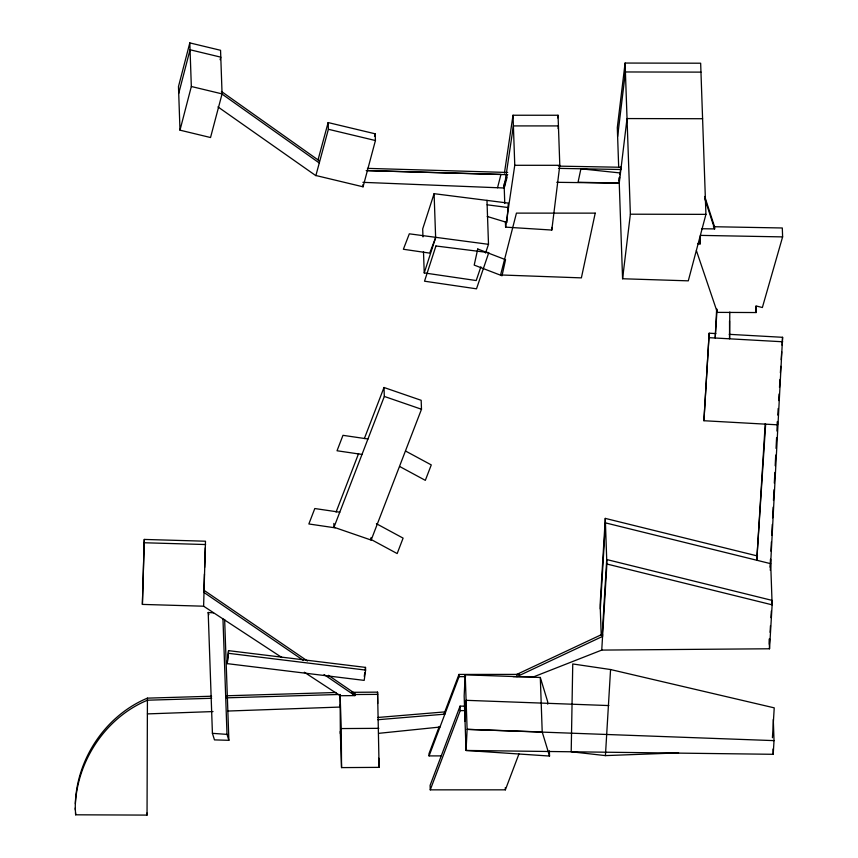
<?xml version="1.0" encoding="UTF-8"?>
<svg xmlns="http://www.w3.org/2000/svg" width="858" height="858" viewBox="0 0 858 858"><rect width="100%" height="100%" fill="white"/><g stroke="black" fill="none" stroke-linecap="round" stroke-linejoin="round"><path stroke-width="1.29" d="M75.257 807.989L75.643 814.8L147.04 815.1L147.426 698.144L211.615 696.224M75.332 810.059C73.981 762.966 103.861 716.226 147.426 698.144M696.406 250.622L717.32 312.376L756.112 312.548L756.145 305.974L762.365 307.518L782.614 236.894L782.303 227.981L713.395 226.716M729.536 320.935L729.579 338.813L729.804 312.012M203.614 606.209L205.491 541.216L144.283 539.435L142.385 604.407L203.614 606.209L281.939 657.56M142.385 604.407L144.283 539.435M203.882 591.076L204.429 574.023M204.644 567.46L205.287 547.779M697.575 243.597L700.064 243.951L700.46 235.382L782.614 236.894M770.945 551.201L771.406 541.859M771.739 535.178L772.275 524.495M772.597 517.824L773.133 507.142M773.466 500.471L773.991 489.789M774.324 483.108L774.86 472.426M775.192 465.755L775.718 455.072M776.05 448.402L776.587 437.719M776.919 431.038L777.38 421.696M770.302 570.345L782.593 337.301L729.203 334.33M547.726 704.171L547.629 701.512L540.304 677.466L465.208 674.828L464.157 695.924L466.055 750.46L549.538 756.048L549.345 750.729M465.047 721.428L466.098 700.321L608.88 705.566M757.528 555.995L605.276 518.393L600.15 604.461L601.222 635.135M600.31 608.933L605.437 522.865L770.699 563.685M602.219 635.017L606.713 559.545L771.986 600.364L771.739 604.364M513.084 676.64L534.18 676.63L601.748 650.085L606.874 564.017L605.276 518.393M605.426 755.608L610.564 669.54L572.747 663.953L571.203 751.769L605.426 755.608L678.592 752.884M770.066 567.202L770.548 559.212L772.136 604.836L769.519 648.777L601.748 650.085M769.358 644.304L769.68 638.974M770.076 632.325L770.473 625.664M770.945 617.674L771.342 611.014M465.208 674.828L467.117 729.354L466.055 750.46L773.208 754.3L774.023 740.626L773.283 719.508M772.425 737.719L774.227 707.85L610.564 669.54M777.777 415.09L778.185 408.494M778.667 400.579L779.075 393.994M779.493 387.398L779.976 379.493M780.383 372.898L780.791 366.312M781.198 359.716L781.692 351.801M782.099 345.216L782.593 337.301M715.851 333.58L709.18 333.204L703.914 420.731L777.605 424.828L777.487 421.482M703.914 420.731L709.18 333.204M716.666 308.698L715.197 338.009L716.998 310.553M765.229 423.691L756.767 560.242L765.647 424.163M75.365 803.828C77.831 759.662 106.36 717.213 147.49 700.203L211.69 698.283M422.973 236.915L422.694 228.914L434.094 193.683L508.344 203.11L506.906 222.447L487.226 216.473M619.058 177.788L622.586 278.753L688.288 280.845L705.93 214.361L700.654 63.213L625.096 63.052L617.31 127.606L618.682 167.138M617.621 136.519L625.407 71.965L700.965 72.126M619.165 180.877L619.615 177.166M619.916 174.689L620.806 167.267L558.408 166.13M556.767 182.314L619.24 183.108L627.026 118.565L702.595 118.726M622.586 278.753L630.373 214.2L625.096 63.052M557.732 117.889L558.054 115.251L513.02 115.24L504.429 173.134M558.108 128.561L558.429 125.922L513.395 125.912L504.225 187.741M505.416 221.879L505.598 227.134L551.791 230.051L559.802 165.304L558.054 115.251M228.55 650.643L227.231 663.642L364.189 680.383L365.605 670.077L365.508 667.395L228.55 650.643L227.231 663.642M364.275 676.415L364.8 672.543M365.154 669.969L365.508 667.395M505.598 227.134L514.768 165.294L513.02 115.24M497.533 187.741L500.954 174.431L367.385 170.603M189.811 42.9L178.475 86.572L179.998 130.169L210.532 137.527L222.072 93.887L220.549 50.29L189.811 42.9L191.334 86.497L179.998 130.169M178.711 93.447L190.047 49.764L220.785 57.154L220.109 59.717M374.506 136.39L375.193 133.816L328.142 122.565L318.05 159.813M315.841 175.504L363.063 186.808L375.429 140.53L375.193 133.816M507.035 174.882L504.129 185.778L504.204 188.009L362.913 182.336M504.204 188.009L507.11 177.123M328.142 122.565L328.378 129.279L315.851 175.665L217.953 106.907M480.877 266.806L476.211 280.545L424.238 272.919L435.639 237.687L434.094 193.683M485.531 253.067L488.502 244.326L486.969 200.322M439.296 726.426L429 753.656L429.075 755.898L440.937 755.898M443.897 714.253L458.966 674.431L519.605 674.399M429.075 755.898L459.041 676.662L458.966 674.431M464.028 706.145L460.07 706.145L430.105 785.381L430.255 789.853L505.373 789.832L518.961 753.925M430.255 789.853L460.22 710.617L460.07 706.145M435.639 237.687L429.697 253.121L403.378 249.26L409.32 233.826L488.502 244.326M336.068 512.076L358.601 453.528M364.35 438.577L383.998 387.494L421.171 400.311L421.493 409.255L371.149 540.068L333.976 527.252L333.848 523.423M333.976 527.252L384.32 396.439L383.998 387.494M379.247 733.279L439.982 727.048M377.756 717.481L444.787 711.904L444.862 714.146L377.831 719.723M147.437 713.899L213.02 711.572M227.745 711.046L340.165 707.056L340.1 704.997M226.33 695.784L335.993 692.503M226.405 697.844L338.738 694.487M351.662 692.309L377.574 692.138L379.107 767.363L341.548 767.61L340.283 731.424M352.338 693.393L354.794 693.371L354.88 695.613L340.122 695.709L304.322 672.232M353.035 694.54L377.649 694.379M340.09 694.626L341.269 728.571L378.839 728.335M514.768 165.294L559.802 165.304M459.041 676.662L465.626 676.662M460.22 710.617L465.497 710.617M630.373 214.2L705.93 214.361M701.533 228.732L714.628 228.925L714.542 226.694L704.718 196.461M558.483 168.372L620.881 169.498L620.806 167.267M619.24 183.108L578.045 182.239L580.909 168.811L620.463 172.984M367.439 168.372L507.679 172.469M366.184 170.57L507.764 174.7M144.401 542.76L205.609 544.54M224.646 619.476L228.871 740.315L214.479 739.886L212.419 733.333L208.194 612.483L213.503 612.869M549.538 756.048L542.213 731.992L467.117 729.354L774.023 740.626M709.341 337.687L782.743 341.774M212.419 733.333L227.005 734.384L228.871 740.315M228.646 653.335L365.605 670.077M487.119 204.794L508.494 207.582M367.975 438.996L342.975 435.328L337.033 450.761L362.033 454.44M339.8 512.205L314.8 508.537L308.859 523.97L335.178 527.842M328.378 129.279L375.429 140.53M191.334 86.497L222.072 93.887M606.874 564.017L772.136 604.836M384.32 396.439L421.493 409.255M405.748 451.136L431.274 464.918L425.332 480.351L399.807 466.57M376.415 523.712L403.099 538.127L397.168 553.56L370.474 539.156M307.464 661.014L203.979 590.283L204.054 592.513L303.131 660.242M328.378 675.31L354.794 693.371M324.056 674.538L354.88 695.613M221.385 91.431L319.208 160.746L319.283 162.988L221.461 93.661M704.793 198.691L714.628 228.925M208.194 612.483L208.88 614.671M769.176 639.06L769.519 648.777M773.015 749.023L773.208 754.3M755.887 306.188L756.112 312.548M717.234 309.835L717.32 312.376M699.838 237.591L700.064 243.951M551.694 227.424L551.791 230.051M540.304 677.466L542.213 731.992M504.086 183.741L504.772 203.496M505.298 787.59L505.373 789.832M423.487 251.576L424.238 272.919M362.988 184.577L363.063 186.808M371.064 537.516L371.149 540.068M378.796 758.225L379.107 767.363M222.962 618.854L227.005 734.384M146.965 813.041L147.04 815.1M75.568 812.74L75.643 814.8M377.574 692.138L377.713 703.485M341.269 728.571L341.548 767.61M340.079 694.444L340.358 733.654M595.216 213.138L581.381 277.874L500.579 274.957L516.441 213.116L595.216 213.138M477.745 249.002L474.206 265.09L502.016 275.761L505.555 259.684L477.745 249.002M435.928 245.978L424.528 281.199L476.501 288.824L488.792 252.617L435.928 245.978M602.477 634.169L516.816 674.399L516.891 676.64L602.563 636.411L602.477 634.169"/></g></svg>
